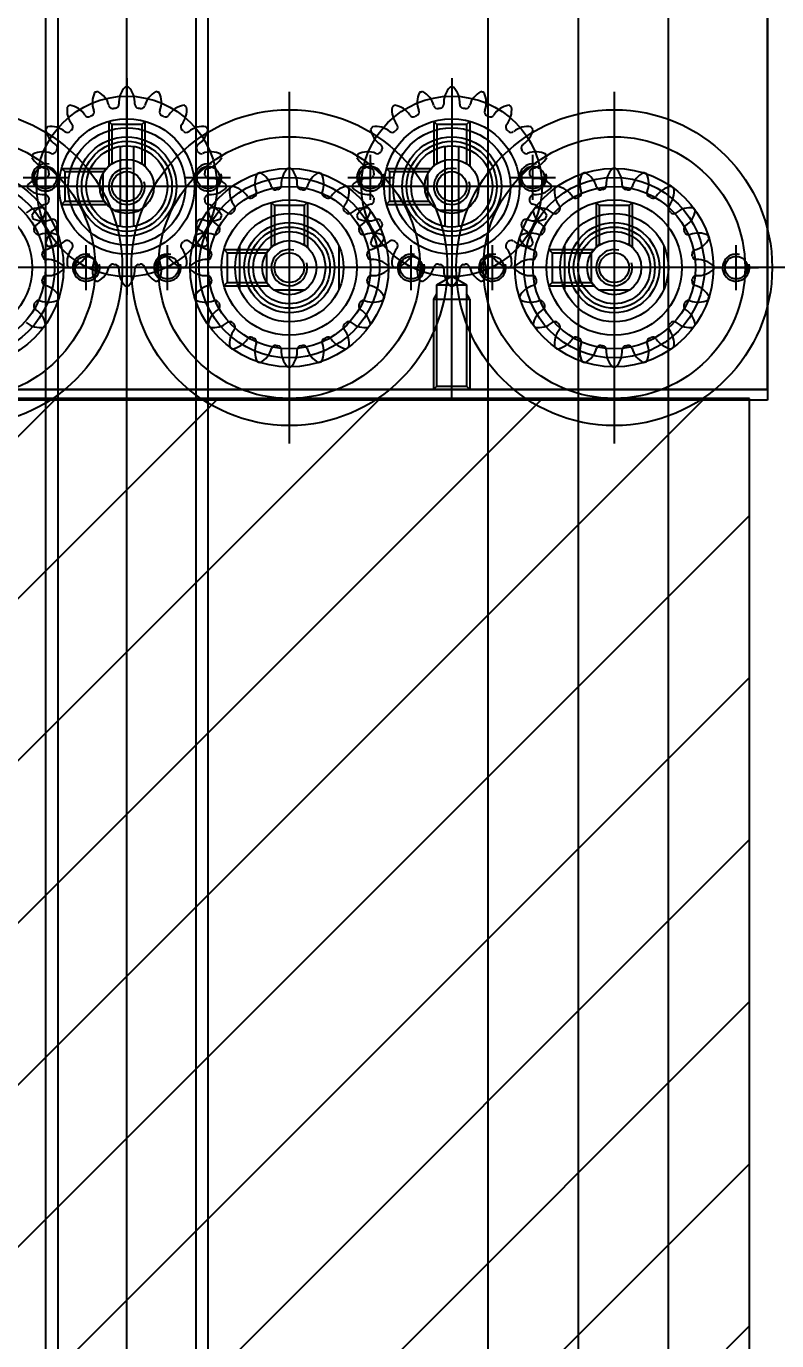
# Model space of a CAD drawing. Header units: inches. Extents: x 0 to 77285, y -118 to 40065.
# Drawn here: x 16158.5 to 16241.6, y 25891.1 to 26036.8 of the extents above; entities that cross this region are included whole.
import ezdxf

# ---------------------------------------------------------------- set-up
doc = ezdxf.new("R2010")
doc.units = ezdxf.units.IN
doc.header["$LTSCALE"] = 5
doc.header["$MEASUREMENT"] = 0
doc.layers.add('A', color=8, linetype='Continuous')
doc.styles.add('SCI', font='')
doc.styles.get('SCI').set_extended_font_data('Gulim')
doc.dimstyles.new('SCH', dxfattribs={"dimtxt": 2.5, "dimasz": 2, "dimexe": 1.25, "dimexo": 0.625, "dimtad": 1, "dimdec": 8, "dimtxsty": 'SCI', "dimcen": 2.5, "dimclrd": 4, "dimclre": 4, "dimclrt": 7, "dimadec": 8, "dimazin": 2, "dimtfac": 1, "dimtdec": 8, "dimtmove": 0, "dimatfit": 3, "dimfxl": 1, "dimarcsym": 0})

# ---------------------------------------------------------------- blocks, each defined once
blk = doc.blocks.new('A$Cc399747e')
h = blk.add_hatch()
h.set_pattern_fill('ANSI31', color=256, scale=4)
h.set_pattern_definition([(45, (8624.277, 63861.461), (-8.980256, 8.980256), [])])
h.paths.add_polyline_path([(1444.8, 581), (1044.8, 581), (1044.8, 281), (1444.8, 281)])
at = {"ltscale": 3}
for p, q in [((1113.8, 903.5), (1113.8, 95.5)), ((1042.8, 281.2), (1617.8, 281.2)), ((1042.8, 210), (1042.8, 281.2)), ((1042.8, 280), (1617.8, 280))]:
    blk.add_line(p, q, dxfattribs=at)
for p, q in [((1063.8, 137), (1063.8, 875)), ((1053.8, 871.5), (1053.8, 140.5)), ((1073.8, 140.5), (1073.8, 871.5)), ((1106.15, 147.5), (1106.15, 869.5)), ((1121.44, 147.5), (1121.44, 869.5)), ((1104.8, 868.15), (1104.8, 148.85)), ((1122.8, 148.85), (1122.8, 868.15)), ((1044.8, 581), (1044.8, 281)), ((1044.8, 581), (1044.8, 281)), ((1059.8, 247), (1059.8, 286)), ((1095.8, 247), (1095.8, 286)), ((1042.8, 280), (1042.8, 208)), ((1617.8, 280), (1042.8, 280)), ((1044.8, 281), (1444.8, 281)), ((1044.8, 281), (1444.8, 281)), ((1076.15, 279.65), (1075.8, 280)), ((1075.8, 270), (1075.8, 280)), ((1077.8, 281), (1077.8, 266.45)), ((1079.8, 280), (1079.45, 279.65)), ((1079.8, 280), (1079.8, 270)), ((1059.8, 253.5), (1059.8, 279.5)), ((1059.8, 254.5), (1059.8, 278.5)), ((1079.45, 279.65), (1076.15, 279.65)), ((1076.15, 268.4), (1076.15, 279.65)), ((1079.45, 279.65), (1079.45, 268.4)), ((1095.8, 253.5), (1095.8, 279.5)), ((1095.8, 254.5), (1095.8, 278.5)), ((1075.8, 270), (1076.15, 269.39)), ((1079.8, 270), (1075.8, 270)), ((1077.8, 245.5), (1077.8, 269.5)), ((1079.8, 270), (1079.45, 269.39)), ((1113.8, 245.5), (1113.8, 269.5)), ((1046.3, 269), (1046.3, 264)), ((1054.3, 264.1), (1054.3, 268.9)), ((1058.14, 269), (1061.45, 269)), ((1067.03, 268.5), (1062.03, 268.5)), ((1062.38, 268.15), (1062.03, 268.5)), ((1062.3, 268.16), (1062.3, 264.84)), ((1062.38, 268.02), (1062.38, 268.15)), ((1066.68, 268.15), (1062.38, 268.15)), ((1065.3, 264.1), (1065.3, 268.9)), ((1067.03, 268.5), (1066.68, 268.15)), ((1066.68, 264.85), (1066.68, 268.15)), ((1073.3, 269), (1073.3, 264)), ((1077.8, 267.45), (1076.15, 268.4)), ((1079.45, 268.4), (1076.15, 268.4)), ((1079.45, 268.4), (1077.8, 267.45)), ((1082.3, 269), (1082.3, 264)), ((1090.3, 264.1), (1090.3, 268.9)), ((1094.14, 269), (1097.45, 269)), ((1103.03, 268.5), (1098.03, 268.5)), ((1098.38, 268.15), (1098.03, 268.5)), ((1098.3, 268.16), (1098.3, 264.84)), ((1098.38, 268.02), (1098.38, 268.15)), ((1102.68, 268.15), (1098.38, 268.15)), ((1101.3, 264.1), (1101.3, 268.9)), ((1103.03, 268.5), (1102.68, 268.15)), ((1102.68, 264.85), (1102.68, 268.15)), ((1109.3, 269), (1109.3, 264)), ((1118.3, 269), (1118.3, 264)), ((1004.3, 266.5), (1043.3, 266.5)), ((1040.3, 266.5), (1079.3, 266.5)), ((1048.8, 266.5), (1043.8, 266.5)), ((1046.8, 266.5), (1072.8, 266.5)), ((1047.8, 266.5), (1071.8, 266.5)), ((1075.8, 266.5), (1070.8, 266.5)), ((1076.3, 266.5), (1115.3, 266.5)), ((1084.8, 266.5), (1079.8, 266.5)), ((1082.8, 266.5), (1108.8, 266.5)), ((1083.8, 266.5), (1107.8, 266.5)), ((1111.8, 266.5), (1106.8, 266.5)), ((1112.3, 266.5), (1151.3, 266.5)), ((1120.8, 266.5), (1115.8, 266.5)), ((1118.8, 266.5), (1144.8, 266.5)), ((1119.8, 266.5), (1143.8, 266.5)), ((1057.8, 259.27), (1057.8, 264.26)), ((1058.15, 263.91), (1057.8, 264.26)), ((1058.15, 263.91), (1058.28, 263.91)), ((1058.15, 259.62), (1058.15, 263.91)), ((1061.32, 263.91), (1061.45, 263.91)), ((1061.45, 263.91), (1061.8, 264.26)), ((1061.45, 259.62), (1061.45, 263.91)), ((1061.8, 259.27), (1061.8, 264.26)), ((1062.38, 264.85), (1062.03, 264.5)), ((1067.03, 264.5), (1062.03, 264.5)), ((1062.38, 264.85), (1062.38, 264.98)), ((1066.68, 264.85), (1062.38, 264.85)), ((1067.03, 264.5), (1066.68, 264.85)), ((1077.8, 250), (1077.8, 265)), ((1093.8, 259.27), (1093.8, 264.26)), ((1094.15, 263.91), (1093.8, 264.26)), ((1094.15, 263.91), (1094.28, 263.91)), ((1094.15, 259.62), (1094.15, 263.91)), ((1097.32, 263.91), (1097.45, 263.91)), ((1097.45, 263.91), (1097.8, 264.26)), ((1097.45, 259.62), (1097.45, 263.91)), ((1097.8, 259.27), (1097.8, 264.26)), ((1098.38, 264.85), (1098.03, 264.5)), ((1103.03, 264.5), (1098.03, 264.5)), ((1098.38, 264.85), (1098.38, 264.98)), ((1102.68, 264.85), (1098.38, 264.85)), ((1103.03, 264.5), (1102.68, 264.85)), ((1113.8, 250), (1113.8, 265)), ((1077.8, 252), (1077.8, 263)), ((1113.8, 252), (1113.8, 263)), ((1077.05, 253.06), (1077.05, 261.94)), ((1078.55, 253.06), (1078.55, 261.94)), ((1113.05, 253.06), (1113.05, 261.94)), ((1114.55, 253.06), (1114.55, 261.94)), ((1057.8, 259.27), (1058.15, 259.62)), ((1058.15, 259.62), (1061.45, 259.62)), ((1061.8, 259.27), (1061.45, 259.62)), ((1079.22, 260.14), (1076.37, 260.14)), ((1085.03, 259.5), (1080.03, 259.5)), ((1080.38, 259.15), (1080.03, 259.5)), ((1085.03, 259.5), (1084.68, 259.15)), ((1093.8, 259.27), (1094.15, 259.62)), ((1094.15, 259.62), (1097.45, 259.62)), ((1097.8, 259.27), (1097.45, 259.62)), ((1115.22, 260.14), (1112.37, 260.14)), ((1121.03, 259.5), (1116.03, 259.5)), ((1116.38, 259.15), (1116.03, 259.5)), ((1121.03, 259.5), (1120.68, 259.15)), ((1068.8, 259), (1068.8, 254)), ((1080.38, 259.02), (1080.38, 259.15)), ((1084.68, 259.15), (1080.38, 259.15)), ((1080.44, 258.92), (1080.44, 256.08)), ((1084.68, 255.85), (1084.68, 259.15)), ((1086.8, 259), (1086.8, 254)), ((1104.8, 259), (1104.8, 254)), ((1116.38, 259.02), (1116.38, 259.15)), ((1120.68, 259.15), (1116.38, 259.15)), ((1116.44, 258.92), (1116.44, 256.08)), ((1120.68, 255.85), (1120.68, 259.15)), ((1122.8, 259), (1122.8, 254)), ((1065.8, 257.5), (1089.8, 257.5)), ((1071.3, 256.5), (1066.3, 256.5)), ((1070.3, 257.5), (1085.3, 257.5)), ((1072.3, 257.5), (1083.3, 257.5)), ((1089.3, 256.5), (1084.3, 256.5)), ((1101.8, 257.5), (1125.8, 257.5)), ((1107.3, 256.5), (1102.3, 256.5)), ((1106.3, 257.5), (1121.3, 257.5)), ((1108.3, 257.5), (1119.3, 257.5)), ((1125.3, 256.5), (1120.3, 256.5)), ((1075.8, 250.27), (1075.8, 255.26)), ((1076.15, 254.91), (1075.8, 255.26)), ((1076.15, 254.91), (1076.28, 254.91)), ((1076.15, 250.62), (1076.15, 254.91)), ((1079.32, 254.91), (1079.45, 254.91)), ((1079.45, 254.91), (1079.8, 255.26)), ((1079.45, 250.62), (1079.45, 254.91)), ((1079.8, 250.27), (1079.8, 255.26)), ((1080.38, 255.85), (1080.03, 255.5)), ((1085.03, 255.5), (1080.03, 255.5)), ((1080.38, 255.85), (1080.38, 255.98)), ((1084.68, 255.85), (1080.38, 255.85)), ((1085.03, 255.5), (1084.68, 255.85)), ((1111.8, 250.27), (1111.8, 255.26)), ((1112.15, 254.91), (1111.8, 255.26)), ((1112.15, 254.91), (1112.28, 254.91)), ((1112.15, 250.62), (1112.15, 254.91)), ((1115.32, 254.91), (1115.45, 254.91)), ((1115.45, 254.91), (1115.8, 255.26)), ((1115.45, 250.62), (1115.45, 254.91)), ((1115.8, 250.27), (1115.8, 255.26)), ((1116.38, 255.85), (1116.03, 255.5)), ((1121.03, 255.5), (1116.03, 255.5)), ((1116.38, 255.85), (1116.38, 255.98)), ((1120.68, 255.85), (1116.38, 255.85)), ((1121.03, 255.5), (1120.68, 255.85)), ((1075.8, 250.27), (1076.15, 250.62)), ((1076.15, 250.62), (1079.45, 250.62)), ((1079.8, 250.27), (1079.45, 250.62)), ((1111.8, 250.27), (1112.15, 250.62)), ((1112.15, 250.62), (1115.45, 250.62)), ((1115.8, 250.27), (1115.45, 250.62))]:
    blk.add_line(p, q)
for centre, radius in [((1059.8, 266.5), 17.5), ((1095.8, 266.5), 17.5), ((1131.8, 266.5), 17.5), ((1059.8, 266.5), 14.5), ((1095.8, 266.5), 14.5), ((1131.8, 266.5), 14.5), ((1059.8, 266.5), 11), ((1095.8, 266.5), 11), ((1131.8, 266.5), 11), ((1059.8, 266.5), 10), ((1059.8, 266.5), 9), ((1095.8, 266.5), 10), ((1095.8, 266.5), 9), ((1131.8, 266.5), 10), ((1131.8, 266.5), 9), ((1059.8, 266.5), 7.5), ((1095.8, 266.5), 7.5), ((1131.8, 266.5), 7.5), ((1059.8, 266.5), 6), ((1095.8, 266.5), 6), ((1059.8, 266.5), 5), ((1059.8, 266.5), 4.5), ((1095.8, 266.5), 5), ((1095.8, 266.5), 4.5), ((1059.8, 266.5), 4), ((1059.8, 266.5), 3), ((1059.8, 266.5), 3), ((1095.8, 266.5), 4), ((1095.8, 266.5), 3), ((1095.8, 266.5), 3), ((1059.8, 266.5), 1.65), ((1095.8, 266.5), 1.65), ((1046.3, 266.5), 1.25), ((1077.8, 257.5), 10), ((1073.3, 266.5), 1.25), ((1082.3, 266.5), 1.25), ((1113.8, 257.5), 10), ((1109.3, 266.5), 1.25), ((1118.3, 266.5), 1.25), ((1077.8, 257.5), 7.5), ((1077.8, 257.5), 6.5), ((1113.8, 257.5), 7.5), ((1113.8, 257.5), 6.5), ((1077.8, 257.5), 5.5), ((1077.8, 257.5), 5), ((1113.8, 257.5), 5.5), ((1113.8, 257.5), 5), ((1077.8, 257.5), 4.5), ((1077.8, 257.5), 4.5), ((1113.8, 257.5), 4.5), ((1113.8, 257.5), 4.5), ((1077.8, 257.5), 3), ((1077.8, 257.5), 3), ((1113.8, 257.5), 3), ((1113.8, 257.5), 3), ((1077.8, 257.5), 1.65), ((1113.8, 257.5), 1.65), ((1068.8, 256.5), 1.25), ((1086.8, 256.5), 1.25), ((1104.8, 256.5), 1.25), ((1122.8, 256.5), 1.25)]:
    blk.add_circle(centre, radius)
for centre, radius, start, end in [((1058.47, 275.8), 2.5, 153.8655, 201.1579), ((1059.8, 266.5), 11, 108, 108.9494), ((1059.8, 266.5), 11, 107.0506, 108), ((1055.4, 274.81), 2.5, 14.8421, 62.1345), ((1061.41, 275.76), 2.5, 135.8655, 183.1579), ((1059.8, 266.5), 11, 90, 90.9494), ((1059.8, 266.5), 11, 89.0506, 90), ((1058.19, 275.76), 2.5, 356.8421, 44.1345), ((1064.19, 274.81), 2.5, 117.8655, 165.1579), ((1059.8, 266.5), 11, 72, 72.9494), ((1059.8, 266.5), 11, 71.0506, 72), ((1061.12, 275.8), 2.5, 338.8421, 26.1345), ((1094.47, 275.8), 2.5, 153.8655, 201.1579), ((1095.8, 266.5), 11, 108, 108.9494), ((1095.8, 266.5), 11, 107.0506, 108), ((1091.4, 274.81), 2.5, 14.8421, 62.1345), ((1097.41, 275.76), 2.5, 135.8655, 183.1579), ((1095.8, 266.5), 11, 90, 90.9494), ((1095.8, 266.5), 11, 89.0506, 90), ((1094.19, 275.76), 2.5, 356.8421, 44.1345), ((1100.19, 274.81), 2.5, 117.8655, 165.1579), ((1095.8, 266.5), 11, 72, 72.9494), ((1095.8, 266.5), 11, 71.0506, 72), ((1097.12, 275.8), 2.5, 338.8421, 26.1345), ((1059.8, 266.5), 11, 126, 126.9494), ((1059.8, 266.5), 11, 125.0506, 126), ((1053.05, 273.04), 2.5, 32.8421, 80.1345), ((1058.25, 275.56), 0.442, 194.8421, 279.711), ((1058.47, 275.6), 0.442, 278.289, 3.1579), ((1061.12, 275.6), 0.442, 176.8421, 261.711), ((1061.35, 275.56), 0.442, 260.289, 345.1579), ((1066.54, 273.04), 2.5, 99.8655, 147.1579), ((1059.8, 266.5), 11, 54, 54.9494), ((1059.8, 266.5), 11, 53.0506, 54), ((1095.8, 266.5), 11, 126, 126.9494), ((1095.8, 266.5), 11, 125.0506, 126), ((1089.05, 273.04), 2.5, 32.8421, 80.1345), ((1094.25, 275.56), 0.442, 194.8421, 279.711), ((1094.47, 275.6), 0.442, 278.289, 3.1579), ((1097.12, 275.6), 0.442, 176.8421, 261.711), ((1097.35, 275.56), 0.442, 260.289, 345.1579), ((1102.54, 273.04), 2.5, 99.8655, 147.1579), ((1095.8, 266.5), 11, 54, 54.9494), ((1095.8, 266.5), 11, 53.0506, 54), ((1055.66, 274.94), 2.5, 171.8655, 219.1579), ((1055.52, 274.64), 0.442, 212.8421, 297.711), ((1059.8, 266.5), 8.75, 117, 117.711), ((1059.8, 266.5), 8.75, 116.289, 117), ((1055.73, 274.74), 0.442, 296.289, 21.1579), ((1059.8, 266.5), 8.75, 99, 99.711), ((1059.8, 266.5), 8.75, 98.289, 99), ((1059.8, 266.5), 8.75, 81, 81.711), ((1059.8, 266.5), 8.75, 80.289, 81), ((1063.87, 274.74), 0.442, 158.8421, 243.711), ((1059.8, 266.5), 8.75, 63, 63.711), ((1059.8, 266.5), 8.75, 62.289, 63), ((1064.07, 274.64), 0.442, 242.289, 327.1579), ((1063.93, 274.94), 2.5, 320.8421, 8.1345), ((1091.66, 274.94), 2.5, 171.8655, 219.1579), ((1091.52, 274.64), 0.442, 212.8421, 297.711), ((1095.8, 266.5), 8.75, 117, 117.711), ((1095.8, 266.5), 8.75, 116.289, 117), ((1091.73, 274.74), 0.442, 296.289, 21.1579), ((1095.8, 266.5), 8.75, 99, 99.711), ((1095.8, 266.5), 8.75, 98.289, 99), ((1095.8, 266.5), 8.75, 81, 81.711), ((1095.8, 266.5), 8.75, 80.289, 81), ((1099.87, 274.74), 0.442, 158.8421, 243.711), ((1095.8, 266.5), 8.75, 63, 63.711), ((1095.8, 266.5), 8.75, 62.289, 63), ((1100.07, 274.64), 0.442, 242.289, 327.1579), ((1099.93, 274.94), 2.5, 320.8421, 8.1345), ((1059.8, 266.5), 11, 144, 144.9494), ((1053.26, 273.25), 2.5, 189.8655, 237.1579), ((1059.8, 266.5), 11, 143.0506, 144), ((1051.36, 270.64), 2.5, 50.8421, 98.1345), ((1053.22, 272.92), 0.442, 230.8421, 315.711), ((1059.8, 266.5), 8.75, 135, 135.711), ((1059.8, 266.5), 8.75, 134.289, 135), ((1053.38, 273.08), 0.442, 314.289, 39.1579), ((1066.22, 273.08), 0.442, 140.8421, 225.711), ((1059.8, 266.5), 8.75, 45, 45.711), ((1059.8, 266.5), 8.75, 44.289, 45), ((1066.38, 272.92), 0.442, 224.289, 309.1579), ((1068.23, 270.64), 2.5, 81.8655, 129.1579), ((1066.34, 273.25), 2.5, 302.8421, 350.1345), ((1059.8, 266.5), 11, 36, 36.9494), ((1059.8, 266.5), 11, 35.0506, 36), ((1095.8, 266.5), 11, 144, 144.9494), ((1089.26, 273.25), 2.5, 189.8655, 237.1579), ((1095.8, 266.5), 11, 143.0506, 144), ((1087.36, 270.64), 2.5, 50.8421, 98.1345), ((1089.22, 272.92), 0.442, 230.8421, 315.711), ((1095.8, 266.5), 8.75, 135, 135.711), ((1095.8, 266.5), 8.75, 134.289, 135), ((1089.38, 273.08), 0.442, 314.289, 39.1579), ((1102.22, 273.08), 0.442, 140.8421, 225.711), ((1095.8, 266.5), 8.75, 45, 45.711), ((1095.8, 266.5), 8.75, 44.289, 45), ((1102.38, 272.92), 0.442, 224.289, 309.1579), ((1104.23, 270.64), 2.5, 81.8655, 129.1579), ((1102.34, 273.25), 2.5, 302.8421, 350.1345), ((1095.8, 266.5), 11, 36, 36.9494), ((1095.8, 266.5), 11, 35.0506, 36), ((1131.8, 266.5), 11, 144, 144.9494), ((1125.26, 273.25), 2.5, 189.8655, 237.1579), ((1131.8, 266.5), 11, 143.0506, 144), ((1123.36, 270.64), 2.5, 50.8421, 98.1345), ((1051.66, 270.77), 0.442, 332.289, 57.1579), ((1067.93, 270.77), 0.442, 122.8421, 207.711), ((1087.66, 270.77), 0.442, 332.289, 57.1579), ((1103.93, 270.77), 0.442, 122.8421, 207.711), ((1123.66, 270.77), 0.442, 332.289, 57.1579), ((1059.8, 266.5), 11, 162, 162.9494), ((1051.49, 270.89), 2.5, 207.8655, 255.1579), ((1059.8, 266.5), 11, 161.0506, 162), ((1050.49, 267.83), 2.5, 68.8421, 116.1345), ((1051.56, 270.57), 0.442, 248.8421, 333.711), ((1059.8, 266.5), 8.75, 153, 153.711), ((1059.8, 266.5), 8.75, 152.289, 153), ((1059.8, 266.5), 8.75, 27, 27.711), ((1059.8, 266.5), 8.75, 26.289, 27), ((1068.04, 270.57), 0.442, 206.289, 291.1579), ((1069.1, 267.83), 2.5, 63.8655, 111.1579), ((1068.1, 270.89), 2.5, 284.8421, 332.1345), ((1059.8, 266.5), 11, 18, 18.9494), ((1059.8, 266.5), 11, 17.0506, 18), ((1095.8, 266.5), 11, 162, 162.9494), ((1087.49, 270.89), 2.5, 207.8655, 255.1579), ((1095.8, 266.5), 11, 161.0506, 162), ((1086.49, 267.83), 2.5, 68.8421, 116.1345), ((1087.56, 270.57), 0.442, 248.8421, 333.711), ((1095.8, 266.5), 8.75, 153, 153.711), ((1095.8, 266.5), 8.75, 152.289, 153), ((1095.8, 266.5), 8.75, 27, 27.711), ((1095.8, 266.5), 8.75, 26.289, 27), ((1104.04, 270.57), 0.442, 206.289, 291.1579), ((1105.1, 267.83), 2.5, 63.8655, 111.1579), ((1104.1, 270.89), 2.5, 284.8421, 332.1345), ((1095.8, 266.5), 11, 18, 18.9494), ((1095.8, 266.5), 11, 17.0506, 18), ((1131.8, 266.5), 11, 162, 162.9494), ((1123.49, 270.89), 2.5, 207.8655, 255.1579), ((1131.8, 266.5), 11, 161.0506, 162), ((1122.49, 267.83), 2.5, 68.8421, 116.1345), ((1123.56, 270.57), 0.442, 248.8421, 333.711), ((1131.8, 266.5), 8.75, 153, 153.711), ((1131.8, 266.5), 8.75, 152.289, 153), ((1050.74, 268.05), 0.442, 350.289, 75.1579), ((1059.8, 266.5), 2, 255, 195), ((1068.86, 268.05), 0.442, 104.8421, 189.711), ((1079.41, 266.76), 2.5, 135.8655, 183.1579), ((1077.8, 257.5), 11, 90, 90.9494), ((1077.8, 257.5), 11, 89.0506, 90), ((1076.19, 266.76), 2.5, 356.8421, 44.1345), ((1086.74, 268.05), 0.442, 350.289, 75.1579), ((1095.8, 266.5), 2, 255, 195), ((1104.86, 268.05), 0.442, 104.8421, 189.711), ((1115.41, 266.76), 2.5, 135.8655, 183.1579), ((1113.8, 257.5), 11, 90, 90.9494), ((1113.8, 257.5), 11, 89.0506, 90), ((1112.19, 266.76), 2.5, 356.8421, 44.1345), ((1122.74, 268.05), 0.442, 350.289, 75.1579), ((1046.3, 266.5), 1.5, 255, 195), ((1050.54, 264.89), 2.5, 86.8421, 134.1345), ((1059.8, 266.5), 11, 179.0506, 180), ((1050.7, 267.83), 0.442, 266.8421, 351.711), ((1059.8, 266.5), 8.75, 171, 171.711), ((1059.8, 266.5), 8.75, 170.289, 171), ((1059.8, 266.5), 8.75, 9, 9.711), ((1059.8, 266.5), 8.75, 8.289, 9), ((1068.89, 267.83), 0.442, 188.289, 273.1579), ((1069.05, 264.89), 2.5, 45.8655, 93.1579), ((1059.8, 266.5), 11, 360, 0.9494), ((1073.3, 266.5), 1.5, 255, 195), ((1076.47, 266.8), 2.5, 153.8655, 201.1579), ((1077.8, 257.5), 11, 108, 108.9494), ((1077.8, 257.5), 11, 107.0506, 108), ((1073.4, 265.81), 2.5, 14.8421, 62.1345), ((1076.47, 266.6), 0.442, 278.289, 3.1579), ((1079.12, 266.6), 0.442, 176.8421, 261.711), ((1082.19, 265.81), 2.5, 117.8655, 165.1579), ((1082.3, 266.5), 1.5, 255, 195), ((1077.8, 257.5), 11, 72, 72.9494), ((1077.8, 257.5), 11, 71.0506, 72), ((1079.12, 266.8), 2.5, 338.8421, 26.1345), ((1086.54, 264.89), 2.5, 86.8421, 134.1345), ((1095.8, 266.5), 11, 179.0506, 180), ((1086.7, 267.83), 0.442, 266.8421, 351.711), ((1095.8, 266.5), 8.75, 171, 171.711), ((1095.8, 266.5), 8.75, 170.289, 171), ((1095.8, 266.5), 8.75, 9, 9.711), ((1095.8, 266.5), 8.75, 8.289, 9), ((1104.89, 267.83), 0.442, 188.289, 273.1579), ((1105.05, 264.89), 2.5, 45.8655, 93.1579), ((1095.8, 266.5), 11, 360, 0.9494), ((1109.3, 266.5), 1.5, 255, 195), ((1112.47, 266.8), 2.5, 153.8655, 201.1579), ((1113.8, 257.5), 11, 108, 108.9494), ((1113.8, 257.5), 11, 107.0506, 108), ((1109.4, 265.81), 2.5, 14.8421, 62.1345), ((1112.47, 266.6), 0.442, 278.289, 3.1579), ((1115.12, 266.6), 0.442, 176.8421, 261.711), ((1118.19, 265.81), 2.5, 117.8655, 165.1579), ((1118.3, 266.5), 1.5, 255, 195), ((1113.8, 257.5), 11, 72, 72.9494), ((1113.8, 257.5), 11, 71.0506, 72), ((1115.12, 266.8), 2.5, 338.8421, 26.1345), ((1122.54, 264.89), 2.5, 86.8421, 134.1345), ((1131.8, 266.5), 11, 179.0506, 180), ((1122.7, 267.83), 0.442, 266.8421, 351.711), ((1131.8, 266.5), 8.75, 171, 171.711), ((1131.8, 266.5), 8.75, 170.289, 171), ((1059.8, 266.5), 11, 180, 180.9494), ((1050.54, 268.11), 2.5, 225.8655, 273.1579), ((1050.7, 265.17), 0.442, 8.289, 93.1579), ((1059.8, 266.5), 8.75, 188.289, 189), ((1059.8, 266.5), 8.75, 189, 189.711), ((1059.8, 266.5), 8.75, 350.289, 351), ((1059.8, 266.5), 8.75, 351, 351.711), ((1068.89, 265.17), 0.442, 86.8421, 171.711), ((1069.05, 268.11), 2.5, 266.8421, 314.1345), ((1059.8, 266.5), 11, 359.0506, 0), ((1073.66, 265.94), 2.5, 171.8655, 219.1579), ((1077.8, 257.5), 11, 126, 126.9494), ((1077.8, 257.5), 11, 125.0506, 126), ((1071.05, 264.04), 2.5, 32.8421, 80.1345), ((1073.52, 265.64), 0.442, 212.8421, 297.711), ((1077.8, 257.5), 8.75, 117, 117.711), ((1077.8, 257.5), 8.75, 116.289, 117), ((1073.73, 265.74), 0.442, 296.289, 21.1579), ((1076.25, 266.56), 0.442, 194.8421, 279.711), ((1077.8, 257.5), 8.75, 99, 99.711), ((1077.8, 257.5), 8.75, 98.289, 99), ((1077.8, 257.5), 8.75, 81, 81.711), ((1077.8, 257.5), 8.75, 80.289, 81), ((1079.35, 266.56), 0.442, 260.289, 345.1579), ((1081.87, 265.74), 0.442, 158.8421, 243.711), ((1077.8, 257.5), 8.75, 63, 63.711), ((1077.8, 257.5), 8.75, 62.289, 63), ((1082.07, 265.64), 0.442, 242.289, 327.1579), ((1084.54, 264.04), 2.5, 99.8655, 147.1579), ((1081.93, 265.94), 2.5, 320.8421, 8.1345), ((1077.8, 257.5), 11, 54, 54.9494), ((1077.8, 257.5), 11, 53.0506, 54), ((1095.8, 266.5), 11, 180, 180.9494), ((1086.54, 268.11), 2.5, 225.8655, 273.1579), ((1086.7, 265.17), 0.442, 8.289, 93.1579), ((1095.8, 266.5), 8.75, 188.289, 189), ((1095.8, 266.5), 8.75, 189, 189.711), ((1095.8, 266.5), 8.75, 350.289, 351), ((1095.8, 266.5), 8.75, 351, 351.711), ((1104.89, 265.17), 0.442, 86.8421, 171.711), ((1105.05, 268.11), 2.5, 266.8421, 314.1345), ((1095.8, 266.5), 11, 359.0506, 0), ((1109.66, 265.94), 2.5, 171.8655, 219.1579), ((1113.8, 257.5), 11, 126, 126.9494), ((1113.8, 257.5), 11, 125.0506, 126), ((1107.05, 264.04), 2.5, 32.8421, 80.1345), ((1109.52, 265.64), 0.442, 212.8421, 297.711), ((1113.8, 257.5), 8.75, 117, 117.711), ((1113.8, 257.5), 8.75, 116.289, 117), ((1109.73, 265.74), 0.442, 296.289, 21.1579), ((1112.25, 266.56), 0.442, 194.8421, 279.711), ((1113.8, 257.5), 8.75, 99, 99.711), ((1113.8, 257.5), 8.75, 98.289, 99), ((1113.8, 257.5), 8.75, 81, 81.711), ((1113.8, 257.5), 8.75, 80.289, 81), ((1115.35, 266.56), 0.442, 260.289, 345.1579), ((1117.87, 265.74), 0.442, 158.8421, 243.711), ((1113.8, 257.5), 8.75, 63, 63.711), ((1113.8, 257.5), 8.75, 62.289, 63), ((1118.07, 265.64), 0.442, 242.289, 327.1579), ((1120.54, 264.04), 2.5, 99.8655, 147.1579), ((1117.93, 265.94), 2.5, 320.8421, 8.1345), ((1113.8, 257.5), 11, 54, 54.9494), ((1113.8, 257.5), 11, 53.0506, 54), ((1131.8, 266.5), 11, 180, 180.9494), ((1122.54, 268.11), 2.5, 225.8655, 273.1579), ((1122.7, 265.17), 0.442, 8.289, 93.1579), ((1131.8, 266.5), 8.75, 188.289, 189), ((1131.8, 266.5), 8.75, 189, 189.711), ((1051.49, 262.11), 2.5, 104.8421, 152.1345), ((1050.74, 264.95), 0.442, 284.8421, 9.711), ((1068.86, 264.95), 0.442, 170.289, 255.1579), ((1068.1, 262.11), 2.5, 27.8655, 75.1579), ((1077.8, 257.5), 11, 144, 144.9494), ((1071.26, 264.25), 2.5, 189.8655, 237.1579), ((1077.8, 257.5), 11, 143.0506, 144), ((1069.36, 261.64), 2.5, 50.8421, 98.1345), ((1077.8, 257.5), 8.75, 135, 135.711), ((1077.8, 257.5), 8.75, 134.289, 135), ((1071.38, 264.08), 0.442, 314.289, 39.1579), ((1084.22, 264.08), 0.442, 140.8421, 225.711), ((1077.8, 257.5), 8.75, 45, 45.711), ((1077.8, 257.5), 8.75, 44.289, 45), ((1086.23, 261.64), 2.5, 81.8655, 129.1579), ((1087.49, 262.11), 2.5, 104.8421, 152.1345), ((1084.34, 264.25), 2.5, 302.8421, 350.1345), ((1077.8, 257.5), 11, 36, 36.9494), ((1077.8, 257.5), 11, 35.0506, 36), ((1086.74, 264.95), 0.442, 284.8421, 9.711), ((1104.86, 264.95), 0.442, 170.289, 255.1579), ((1104.1, 262.11), 2.5, 27.8655, 75.1579), ((1113.8, 257.5), 11, 144, 144.9494), ((1107.26, 264.25), 2.5, 189.8655, 237.1579), ((1113.8, 257.5), 11, 143.0506, 144), ((1105.36, 261.64), 2.5, 50.8421, 98.1345), ((1113.8, 257.5), 8.75, 135, 135.711), ((1113.8, 257.5), 8.75, 134.289, 135), ((1107.38, 264.08), 0.442, 314.289, 39.1579), ((1120.22, 264.08), 0.442, 140.8421, 225.711), ((1113.8, 257.5), 8.75, 45, 45.711), ((1113.8, 257.5), 8.75, 44.289, 45), ((1122.23, 261.64), 2.5, 81.8655, 129.1579), ((1123.49, 262.11), 2.5, 104.8421, 152.1345), ((1120.34, 264.25), 2.5, 302.8421, 350.1345), ((1113.8, 257.5), 11, 36, 36.9494), ((1113.8, 257.5), 11, 35.0506, 36), ((1122.74, 264.95), 0.442, 284.8421, 9.711), ((1059.8, 266.5), 11, 197.0506, 198), ((1059.8, 266.5), 11, 198, 198.9494), ((1050.49, 265.17), 2.5, 243.8655, 291.1579), ((1051.56, 262.43), 0.442, 26.289, 111.1579), ((1051.66, 262.23), 0.442, 302.8421, 27.711), ((1059.8, 266.5), 8.75, 206.289, 207), ((1059.8, 266.5), 8.75, 207, 207.711), ((1067.93, 262.23), 0.442, 152.289, 237.1579), ((1059.8, 266.5), 8.75, 332.289, 333), ((1059.8, 266.5), 8.75, 333, 333.711), ((1068.04, 262.43), 0.442, 68.8421, 153.711), ((1069.1, 265.17), 2.5, 248.8421, 296.1345), ((1059.8, 266.5), 11, 341.0506, 342), ((1059.8, 266.5), 11, 342, 342.9494), ((1071.22, 263.92), 0.442, 230.8421, 315.711), ((1084.38, 263.92), 0.442, 224.289, 309.1579), ((1095.8, 266.5), 11, 197.0506, 198), ((1095.8, 266.5), 11, 198, 198.9494), ((1086.49, 265.17), 2.5, 243.8655, 291.1579), ((1087.56, 262.43), 0.442, 26.289, 111.1579), ((1087.66, 262.23), 0.442, 302.8421, 27.711), ((1095.8, 266.5), 8.75, 206.289, 207), ((1095.8, 266.5), 8.75, 207, 207.711), ((1103.93, 262.23), 0.442, 152.289, 237.1579), ((1095.8, 266.5), 8.75, 332.289, 333), ((1095.8, 266.5), 8.75, 333, 333.711), ((1104.04, 262.43), 0.442, 68.8421, 153.711), ((1105.1, 265.17), 2.5, 248.8421, 296.1345), ((1095.8, 266.5), 11, 341.0506, 342), ((1095.8, 266.5), 11, 342, 342.9494), ((1107.22, 263.92), 0.442, 230.8421, 315.711), ((1120.38, 263.92), 0.442, 224.289, 309.1579), ((1131.8, 266.5), 11, 197.0506, 198), ((1131.8, 266.5), 11, 198, 198.9494), ((1122.49, 265.17), 2.5, 243.8655, 291.1579), ((1123.56, 262.43), 0.442, 26.289, 111.1579), ((1123.66, 262.23), 0.442, 302.8421, 27.711), ((1131.8, 266.5), 8.75, 206.289, 207), ((1131.8, 266.5), 8.75, 207, 207.711), ((1053.26, 259.75), 2.5, 122.8421, 170.1345), ((1077.8, 257.5), 11, 162, 162.9494), ((1077.8, 257.5), 11, 161.0506, 162), ((1068.49, 258.83), 2.5, 68.8421, 116.1345), ((1066.34, 259.75), 2.5, 9.8655, 57.1579), ((1069.56, 261.57), 0.442, 248.8421, 333.711), ((1069.66, 261.77), 0.442, 332.289, 57.1579), ((1077.8, 257.5), 8.75, 153, 153.711), ((1077.8, 257.5), 8.75, 152.289, 153), ((1085.93, 261.77), 0.442, 122.8421, 207.711), ((1077.8, 257.5), 8.75, 27, 27.711), ((1077.8, 257.5), 8.75, 26.289, 27), ((1086.04, 261.57), 0.442, 206.289, 291.1579), ((1087.1, 258.83), 2.5, 63.8655, 111.1579), ((1089.26, 259.75), 2.5, 122.8421, 170.1345), ((1077.8, 257.5), 11, 18, 18.9494), ((1077.8, 257.5), 11, 17.0506, 18), ((1113.8, 257.5), 11, 162, 162.9494), ((1113.8, 257.5), 11, 161.0506, 162), ((1104.49, 258.83), 2.5, 68.8421, 116.1345), ((1102.34, 259.75), 2.5, 9.8655, 57.1579), ((1105.56, 261.57), 0.442, 248.8421, 333.711), ((1105.66, 261.77), 0.442, 332.289, 57.1579), ((1113.8, 257.5), 8.75, 153, 153.711), ((1113.8, 257.5), 8.75, 152.289, 153), ((1121.93, 261.77), 0.442, 122.8421, 207.711), ((1113.8, 257.5), 8.75, 27, 27.711), ((1113.8, 257.5), 8.75, 26.289, 27), ((1122.04, 261.57), 0.442, 206.289, 291.1579), ((1123.1, 258.83), 2.5, 63.8655, 111.1579), ((1125.26, 259.75), 2.5, 122.8421, 170.1345), ((1113.8, 257.5), 11, 18, 18.9494), ((1113.8, 257.5), 11, 17.0506, 18), ((1059.8, 266.5), 11, 215.0506, 216), ((1059.8, 266.5), 11, 216, 216.9494), ((1051.36, 262.36), 2.5, 261.8655, 309.1579), ((1053.22, 260.08), 0.442, 44.289, 129.1579), ((1055.66, 258.06), 2.5, 140.8421, 188.1345), ((1059.8, 266.5), 8.75, 224.289, 225), ((1059.8, 266.5), 8.75, 225, 225.711), ((1053.38, 259.92), 0.442, 320.8421, 45.711), ((1066.22, 259.92), 0.442, 134.289, 219.1579), ((1063.93, 258.06), 2.5, 351.8655, 39.1579), ((1059.8, 266.5), 8.75, 314.289, 315), ((1059.8, 266.5), 8.75, 315, 315.711), ((1066.38, 260.08), 0.442, 50.8421, 135.711), ((1068.23, 262.36), 2.5, 230.8421, 278.1345), ((1069.49, 261.89), 2.5, 207.8655, 255.1579), ((1059.8, 266.5), 11, 323.0506, 324), ((1059.8, 266.5), 11, 324, 324.9494), ((1068.74, 259.05), 0.442, 350.289, 75.1579), ((1077.8, 257.5), 2, 255, 195), ((1086.86, 259.05), 0.442, 104.8421, 189.711), ((1086.1, 261.89), 2.5, 284.8421, 332.1345), ((1095.8, 266.5), 11, 215.0506, 216), ((1095.8, 266.5), 11, 216, 216.9494), ((1087.36, 262.36), 2.5, 261.8655, 309.1579), ((1089.22, 260.08), 0.442, 44.289, 129.1579), ((1091.66, 258.06), 2.5, 140.8421, 188.1345), ((1095.8, 266.5), 8.75, 224.289, 225), ((1095.8, 266.5), 8.75, 225, 225.711), ((1089.38, 259.92), 0.442, 320.8421, 45.711), ((1102.22, 259.92), 0.442, 134.289, 219.1579), ((1099.93, 258.06), 2.5, 351.8655, 39.1579), ((1095.8, 266.5), 8.75, 314.289, 315), ((1095.8, 266.5), 8.75, 315, 315.711), ((1102.38, 260.08), 0.442, 50.8421, 135.711), ((1104.23, 262.36), 2.5, 230.8421, 278.1345), ((1105.49, 261.89), 2.5, 207.8655, 255.1579), ((1095.8, 266.5), 11, 323.0506, 324), ((1095.8, 266.5), 11, 324, 324.9494), ((1104.74, 259.05), 0.442, 350.289, 75.1579), ((1113.8, 257.5), 2, 255, 195), ((1122.86, 259.05), 0.442, 104.8421, 189.711), ((1122.1, 261.89), 2.5, 284.8421, 332.1345), ((1131.8, 266.5), 11, 215.0506, 216), ((1131.8, 266.5), 11, 216, 216.9494), ((1123.36, 262.36), 2.5, 261.8655, 309.1579), ((1053.05, 259.96), 2.5, 279.8655, 327.1579), ((1055.52, 258.36), 0.442, 62.289, 147.1579), ((1059.8, 266.5), 8.75, 242.289, 243), ((1059.8, 266.5), 8.75, 243, 243.711), ((1055.73, 258.26), 0.442, 338.8421, 63.711), ((1058.47, 257.2), 2.5, 158.8421, 206.1345), ((1058.25, 257.44), 0.442, 80.289, 165.1579), ((1059.8, 266.5), 8.75, 260.289, 261), ((1059.8, 266.5), 8.75, 261, 261.711), ((1058.47, 257.4), 0.442, 356.8421, 81.711), ((1061.12, 257.4), 0.442, 98.289, 183.1579), ((1059.8, 266.5), 8.75, 278.289, 279), ((1059.8, 266.5), 8.75, 279, 279.711), ((1061.35, 257.44), 0.442, 14.8421, 99.711), ((1061.12, 257.2), 2.5, 333.8655, 21.1579), ((1063.87, 258.26), 0.442, 116.289, 201.1579), ((1059.8, 266.5), 8.75, 296.289, 297), ((1059.8, 266.5), 8.75, 297, 297.711), ((1064.07, 258.36), 0.442, 32.8421, 117.711), ((1066.54, 259.96), 2.5, 212.8421, 260.1345), ((1068.54, 255.89), 2.5, 86.8421, 134.1345), ((1068.8, 256.5), 1.5, 255, 195), ((1068.7, 258.83), 0.442, 266.8421, 351.711), ((1077.8, 257.5), 8.75, 171, 171.711), ((1077.8, 257.5), 8.75, 170.289, 171), ((1086.8, 256.5), 1.5, 255, 195), ((1077.8, 257.5), 8.75, 9, 9.711), ((1077.8, 257.5), 8.75, 8.289, 9), ((1086.89, 258.83), 0.442, 188.289, 273.1579), ((1087.05, 255.89), 2.5, 45.8655, 93.1579), ((1089.05, 259.96), 2.5, 279.8655, 327.1579), ((1091.52, 258.36), 0.442, 62.289, 147.1579), ((1095.8, 266.5), 8.75, 242.289, 243), ((1095.8, 266.5), 8.75, 243, 243.711), ((1091.73, 258.26), 0.442, 338.8421, 63.711), ((1094.47, 257.2), 2.5, 158.8421, 206.1345), ((1094.25, 257.44), 0.442, 80.289, 165.1579), ((1095.8, 266.5), 8.75, 260.289, 261), ((1095.8, 266.5), 8.75, 261, 261.711), ((1094.47, 257.4), 0.442, 356.8421, 81.711), ((1097.12, 257.4), 0.442, 98.289, 183.1579), ((1095.8, 266.5), 8.75, 278.289, 279), ((1095.8, 266.5), 8.75, 279, 279.711), ((1097.35, 257.44), 0.442, 14.8421, 99.711), ((1097.12, 257.2), 2.5, 333.8655, 21.1579), ((1099.87, 258.26), 0.442, 116.289, 201.1579), ((1095.8, 266.5), 8.75, 296.289, 297), ((1095.8, 266.5), 8.75, 297, 297.711), ((1100.07, 258.36), 0.442, 32.8421, 117.711), ((1102.54, 259.96), 2.5, 212.8421, 260.1345), ((1104.54, 255.89), 2.5, 86.8421, 134.1345), ((1104.8, 256.5), 1.5, 255, 195), ((1104.7, 258.83), 0.442, 266.8421, 351.711), ((1113.8, 257.5), 8.75, 171, 171.711), ((1113.8, 257.5), 8.75, 170.289, 171), ((1122.8, 256.5), 1.5, 255, 195), ((1113.8, 257.5), 8.75, 9, 9.711), ((1113.8, 257.5), 8.75, 8.289, 9), ((1122.89, 258.83), 0.442, 188.289, 273.1579), ((1123.05, 255.89), 2.5, 45.8655, 93.1579), ((1059.8, 266.5), 11, 233.0506, 234), ((1059.8, 266.5), 11, 234, 234.9494), ((1055.4, 258.19), 2.5, 297.8655, 345.1579), ((1061.41, 257.24), 2.5, 176.8421, 224.1345), ((1058.19, 257.24), 2.5, 315.8655, 3.1579), ((1064.19, 258.19), 2.5, 194.8421, 242.1345), ((1059.8, 266.5), 11, 305.0506, 306), ((1059.8, 266.5), 11, 306, 306.9494), ((1077.8, 257.5), 11, 179.0506, 180), ((1077.8, 257.5), 11, 180, 180.9494), ((1068.54, 259.11), 2.5, 225.8655, 273.1579), ((1068.7, 256.17), 0.442, 8.289, 93.1579), ((1086.89, 256.17), 0.442, 86.8421, 171.711), ((1087.05, 259.11), 2.5, 266.8421, 314.1345), ((1077.8, 257.5), 11, 360, 0.9494), ((1077.8, 257.5), 11, 359.0506, 0), ((1095.8, 266.5), 11, 233.0506, 234), ((1095.8, 266.5), 11, 234, 234.9494), ((1091.4, 258.19), 2.5, 297.8655, 345.1579), ((1097.41, 257.24), 2.5, 176.8421, 224.1345), ((1094.19, 257.24), 2.5, 315.8655, 3.1579), ((1100.19, 258.19), 2.5, 194.8421, 242.1345), ((1095.8, 266.5), 11, 305.0506, 306), ((1095.8, 266.5), 11, 306, 306.9494), ((1113.8, 257.5), 11, 179.0506, 180), ((1113.8, 257.5), 11, 180, 180.9494), ((1104.54, 259.11), 2.5, 225.8655, 273.1579), ((1104.7, 256.17), 0.442, 8.289, 93.1579), ((1122.89, 256.17), 0.442, 86.8421, 171.711), ((1123.05, 259.11), 2.5, 266.8421, 314.1345), ((1113.8, 257.5), 11, 360, 0.9494), ((1113.8, 257.5), 11, 359.0506, 0), ((1059.8, 266.5), 11, 251.0506, 252), ((1059.8, 266.5), 11, 252, 252.9494), ((1059.8, 266.5), 11, 269.0506, 270), ((1059.8, 266.5), 11, 270, 270.9494), ((1059.8, 266.5), 11, 287.0506, 288), ((1059.8, 266.5), 11, 288, 288.9494), ((1069.49, 253.11), 2.5, 104.8421, 152.1345), ((1068.74, 255.95), 0.442, 284.8421, 9.711), ((1077.8, 257.5), 8.75, 188.289, 189), ((1077.8, 257.5), 8.75, 189, 189.711), ((1077.8, 257.5), 8.75, 350.289, 351), ((1086.86, 255.95), 0.442, 170.289, 255.1579), ((1077.8, 257.5), 8.75, 351, 351.711), ((1086.1, 253.11), 2.5, 27.8655, 75.1579), ((1095.8, 266.5), 11, 251.0506, 252), ((1095.8, 266.5), 11, 252, 252.9494), ((1095.8, 266.5), 11, 269.0506, 270), ((1095.8, 266.5), 11, 270, 270.9494), ((1095.8, 266.5), 11, 287.0506, 288), ((1095.8, 266.5), 11, 288, 288.9494), ((1105.49, 253.11), 2.5, 104.8421, 152.1345), ((1104.74, 255.95), 0.442, 284.8421, 9.711), ((1113.8, 257.5), 8.75, 188.289, 189), ((1113.8, 257.5), 8.75, 189, 189.711), ((1113.8, 257.5), 8.75, 350.289, 351), ((1122.86, 255.95), 0.442, 170.289, 255.1579), ((1113.8, 257.5), 8.75, 351, 351.711), ((1122.1, 253.11), 2.5, 27.8655, 75.1579), ((1077.8, 257.5), 11, 197.0506, 198), ((1077.8, 257.5), 11, 198, 198.9494), ((1068.49, 256.17), 2.5, 243.8655, 291.1579), ((1069.56, 253.43), 0.442, 26.289, 111.1579), ((1077.8, 257.5), 8.75, 206.289, 207), ((1077.8, 257.5), 8.75, 207, 207.711), ((1077.8, 257.5), 8.75, 332.289, 333), ((1077.8, 257.5), 8.75, 333, 333.711), ((1086.04, 253.43), 0.442, 68.8421, 153.711), ((1087.1, 256.17), 2.5, 248.8421, 296.1345), ((1077.8, 257.5), 11, 341.0506, 342), ((1077.8, 257.5), 11, 342, 342.9494), ((1113.8, 257.5), 11, 197.0506, 198), ((1113.8, 257.5), 11, 198, 198.9494), ((1104.49, 256.17), 2.5, 243.8655, 291.1579), ((1105.56, 253.43), 0.442, 26.289, 111.1579), ((1113.8, 257.5), 8.75, 206.289, 207), ((1113.8, 257.5), 8.75, 207, 207.711), ((1113.8, 257.5), 8.75, 332.289, 333), ((1113.8, 257.5), 8.75, 333, 333.711), ((1122.04, 253.43), 0.442, 68.8421, 153.711), ((1123.1, 256.17), 2.5, 248.8421, 296.1345), ((1113.8, 257.5), 11, 341.0506, 342), ((1113.8, 257.5), 11, 342, 342.9494), ((1071.26, 250.75), 2.5, 122.8421, 170.1345), ((1069.66, 253.23), 0.442, 302.8421, 27.711), ((1085.93, 253.23), 0.442, 152.289, 237.1579), ((1084.34, 250.75), 2.5, 9.8655, 57.1579), ((1107.26, 250.75), 2.5, 122.8421, 170.1345), ((1105.66, 253.23), 0.442, 302.8421, 27.711), ((1121.93, 253.23), 0.442, 152.289, 237.1579), ((1120.34, 250.75), 2.5, 9.8655, 57.1579), ((1077.8, 257.5), 11, 215.0506, 216), ((1077.8, 257.5), 11, 216, 216.9494), ((1069.36, 253.36), 2.5, 261.8655, 309.1579), ((1071.22, 251.08), 0.442, 44.289, 129.1579), ((1073.66, 249.06), 2.5, 140.8421, 188.1345), ((1077.8, 257.5), 8.75, 224.289, 225), ((1077.8, 257.5), 8.75, 225, 225.711), ((1071.38, 250.92), 0.442, 320.8421, 45.711), ((1084.22, 250.92), 0.442, 134.289, 219.1579), ((1081.93, 249.06), 2.5, 351.8655, 39.1579), ((1077.8, 257.5), 8.75, 314.289, 315), ((1077.8, 257.5), 8.75, 315, 315.711), ((1084.38, 251.08), 0.442, 50.8421, 135.711), ((1086.23, 253.36), 2.5, 230.8421, 278.1345), ((1077.8, 257.5), 11, 323.0506, 324), ((1077.8, 257.5), 11, 324, 324.9494), ((1113.8, 257.5), 11, 215.0506, 216), ((1113.8, 257.5), 11, 216, 216.9494), ((1105.36, 253.36), 2.5, 261.8655, 309.1579), ((1107.22, 251.08), 0.442, 44.289, 129.1579), ((1109.66, 249.06), 2.5, 140.8421, 188.1345), ((1113.8, 257.5), 8.75, 224.289, 225), ((1113.8, 257.5), 8.75, 225, 225.711), ((1107.38, 250.92), 0.442, 320.8421, 45.711), ((1120.22, 250.92), 0.442, 134.289, 219.1579), ((1117.93, 249.06), 2.5, 351.8655, 39.1579), ((1113.8, 257.5), 8.75, 314.289, 315), ((1113.8, 257.5), 8.75, 315, 315.711), ((1120.38, 251.08), 0.442, 50.8421, 135.711), ((1122.23, 253.36), 2.5, 230.8421, 278.1345), ((1113.8, 257.5), 11, 323.0506, 324), ((1113.8, 257.5), 11, 324, 324.9494), ((1071.05, 250.96), 2.5, 279.8655, 327.1579), ((1073.52, 249.36), 0.442, 62.289, 147.1579), ((1077.8, 257.5), 8.75, 242.289, 243), ((1077.8, 257.5), 8.75, 243, 243.711), ((1073.73, 249.26), 0.442, 338.8421, 63.711), ((1076.47, 248.2), 2.5, 158.8421, 206.1345), ((1079.12, 248.2), 2.5, 333.8655, 21.1579), ((1081.87, 249.26), 0.442, 116.289, 201.1579), ((1077.8, 257.5), 8.75, 296.289, 297), ((1077.8, 257.5), 8.75, 297, 297.711), ((1082.07, 249.36), 0.442, 32.8421, 117.711), ((1084.54, 250.96), 2.5, 212.8421, 260.1345), ((1107.05, 250.96), 2.5, 279.8655, 327.1579), ((1109.52, 249.36), 0.442, 62.289, 147.1579), ((1113.8, 257.5), 8.75, 242.289, 243), ((1113.8, 257.5), 8.75, 243, 243.711), ((1109.73, 249.26), 0.442, 338.8421, 63.711), ((1112.47, 248.2), 2.5, 158.8421, 206.1345), ((1115.12, 248.2), 2.5, 333.8655, 21.1579), ((1117.87, 249.26), 0.442, 116.289, 201.1579), ((1113.8, 257.5), 8.75, 296.289, 297), ((1113.8, 257.5), 8.75, 297, 297.711), ((1118.07, 249.36), 0.442, 32.8421, 117.711), ((1120.54, 250.96), 2.5, 212.8421, 260.1345), ((1077.8, 257.5), 11, 233.0506, 234), ((1077.8, 257.5), 11, 234, 234.9494), ((1073.4, 249.19), 2.5, 297.8655, 345.1579), ((1076.25, 248.44), 0.442, 80.289, 165.1579), ((1077.8, 257.5), 8.75, 260.289, 261), ((1077.8, 257.5), 8.75, 261, 261.711), ((1076.47, 248.4), 0.442, 356.8421, 81.711), ((1079.41, 248.24), 2.5, 176.8421, 224.1345), ((1076.19, 248.24), 2.5, 315.8655, 3.1579), ((1079.12, 248.4), 0.442, 98.289, 183.1579), ((1077.8, 257.5), 8.75, 278.289, 279), ((1077.8, 257.5), 8.75, 279, 279.711), ((1079.35, 248.44), 0.442, 14.8421, 99.711), ((1082.19, 249.19), 2.5, 194.8421, 242.1345), ((1077.8, 257.5), 11, 305.0506, 306), ((1077.8, 257.5), 11, 306, 306.9494), ((1113.8, 257.5), 11, 233.0506, 234), ((1113.8, 257.5), 11, 234, 234.9494), ((1109.4, 249.19), 2.5, 297.8655, 345.1579), ((1112.25, 248.44), 0.442, 80.289, 165.1579), ((1113.8, 257.5), 8.75, 260.289, 261), ((1113.8, 257.5), 8.75, 261, 261.711), ((1112.47, 248.4), 0.442, 356.8421, 81.711), ((1115.41, 248.24), 2.5, 176.8421, 224.1345), ((1112.19, 248.24), 2.5, 315.8655, 3.1579), ((1115.12, 248.4), 0.442, 98.289, 183.1579), ((1113.8, 257.5), 8.75, 278.289, 279), ((1113.8, 257.5), 8.75, 279, 279.711), ((1115.35, 248.44), 0.442, 14.8421, 99.711), ((1118.19, 249.19), 2.5, 194.8421, 242.1345), ((1113.8, 257.5), 11, 305.0506, 306), ((1113.8, 257.5), 11, 306, 306.9494), ((1077.8, 257.5), 11, 251.0506, 252), ((1077.8, 257.5), 11, 252, 252.9494), ((1077.8, 257.5), 11, 269.0506, 270), ((1077.8, 257.5), 11, 270, 270.9494), ((1077.8, 257.5), 11, 287.0506, 288), ((1077.8, 257.5), 11, 288, 288.9494), ((1113.8, 257.5), 11, 251.0506, 252), ((1113.8, 257.5), 11, 252, 252.9494), ((1113.8, 257.5), 11, 269.0506, 270), ((1113.8, 257.5), 11, 270, 270.9494), ((1113.8, 257.5), 11, 287.0506, 288), ((1113.8, 257.5), 11, 288, 288.9494)]:
    blk.add_arc(centre, radius, start, end)
blk = doc.blocks.new('*D366')
at = {"color": 4, "lineweight": -2, "transparency": 16777216}
for p, q in [((12554.65, 23925.55), (12554.65, 28076.14)), ((17979.65, 23925.05), (17979.65, 28076.14)), ((12714.65, 27976.14), (17819.65, 27976.14))]:
    blk.add_line(p, q, dxfattribs=at)
at = {"color": 4, "transparency": 16777216}
for points in [[(12714.65, 28002.81), (12714.65, 27949.48), (12554.65, 27976.14)], [(17819.65, 28002.81), (17819.65, 27949.48), (17979.65, 27976.14)]]:
    blk.add_solid(points, dxfattribs=at)
at = {"layer": 'Defpoints', "color": 0, "transparency": 16777216}
for p in [(17979.65, 27976.14), (12554.65, 23875.55), (17979.65, 23875.05)]:
    blk.add_point(p, dxfattribs=at)
at = {"color": 7, "transparency": 16777216, "insert": (15267.15, 28128.81), "char_height": 200, "attachment_point": 5, "style": 'SCI'}
blk.add_mtext('5425', dxfattribs=at)
blk = doc.blocks.new('*D367')
at = {"color": 4, "lineweight": -2, "transparency": 16777216}
for p, q in [((12554.65, 23925.55), (12554.65, 29140.68)), ((21064.65, 23433.05), (21064.65, 29140.68)), ((12714.65, 29040.68), (20904.65, 29040.68))]:
    blk.add_line(p, q, dxfattribs=at)
at = {"color": 4, "transparency": 16777216}
for points in [[(12714.65, 29067.34), (12714.65, 29014.01), (12554.65, 29040.68)], [(20904.65, 29067.34), (20904.65, 29014.01), (21064.65, 29040.68)]]:
    blk.add_solid(points, dxfattribs=at)
at = {"layer": 'Defpoints', "color": 0, "transparency": 16777216}
for p in [(21064.65, 29040.68), (12554.65, 23875.55), (21064.65, 23383.05)]:
    blk.add_point(p, dxfattribs=at)
at = {"color": 7, "transparency": 16777216, "insert": (16809.65, 29193.47), "char_height": 200, "attachment_point": 5, "style": 'SCI'}
blk.add_mtext('8510', dxfattribs=at)
blk = doc.blocks.new('*D374')
at = {"color": 4, "lineweight": -2, "transparency": 16777216}
for p, q in [((12554.65, 23925.55), (12554.65, 30215.88)), ((37924.65, 23433.05), (37924.65, 30215.88)), ((12714.65, 30115.88), (37764.65, 30115.88))]:
    blk.add_line(p, q, dxfattribs=at)
at = {"color": 4, "transparency": 16777216}
for points in [[(12714.65, 30142.54), (12714.65, 30089.21), (12554.65, 30115.88)], [(37764.65, 30142.54), (37764.65, 30089.21), (37924.65, 30115.88)]]:
    blk.add_solid(points, dxfattribs=at)
at = {"layer": 'Defpoints', "color": 0, "transparency": 16777216}
for p in [(37924.65, 30115.88), (12554.65, 23875.55), (37924.65, 23383.05)]:
    blk.add_point(p, dxfattribs=at)
at = {"color": 7, "transparency": 16777216, "insert": (25239.65, 30268.54), "char_height": 200, "attachment_point": 5, "style": 'SCI'}
blk.add_mtext('25370', dxfattribs=at)

msp = doc.modelspace()

# ---------------------------------------------------------------- block references
at = {"layer": 'A', "rotation": 180}
msp.add_blockref('A$Cc399747e', (17283.44187244, 26276.55060516), dxfattribs=at)

# ---------------------------------------------------------------- dimensions: what is measured, and where the dimension line sits
for base, p2, picture, middle in [((37924.649780898, 30115.8761734788), (37924.649780898, 23383.0504762948), '*D374', (25239.649780898, 30268.5392893244)), ((21064.649780898, 29040.6754827387), (21064.649780898, 23383.0504762948), '*D367', (16809.649780898, 29193.4717543765)), ((17979.649780898, 27976.1433020648), (17979.649780898, 23875.0504762948), '*D366', (15267.149780898, 28128.8064179103))]:
    dim = msp.add_linear_dim(base=base, p1=(12554.649780898, 23875.5504762968), p2=p2, dimstyle='SCH', override={"dimscale": 80})
    dim.commit()
    dim.dimension.update_dxf_attribs({"geometry": picture, "text_midpoint": middle})

doc.saveas('drawing.dxf')
